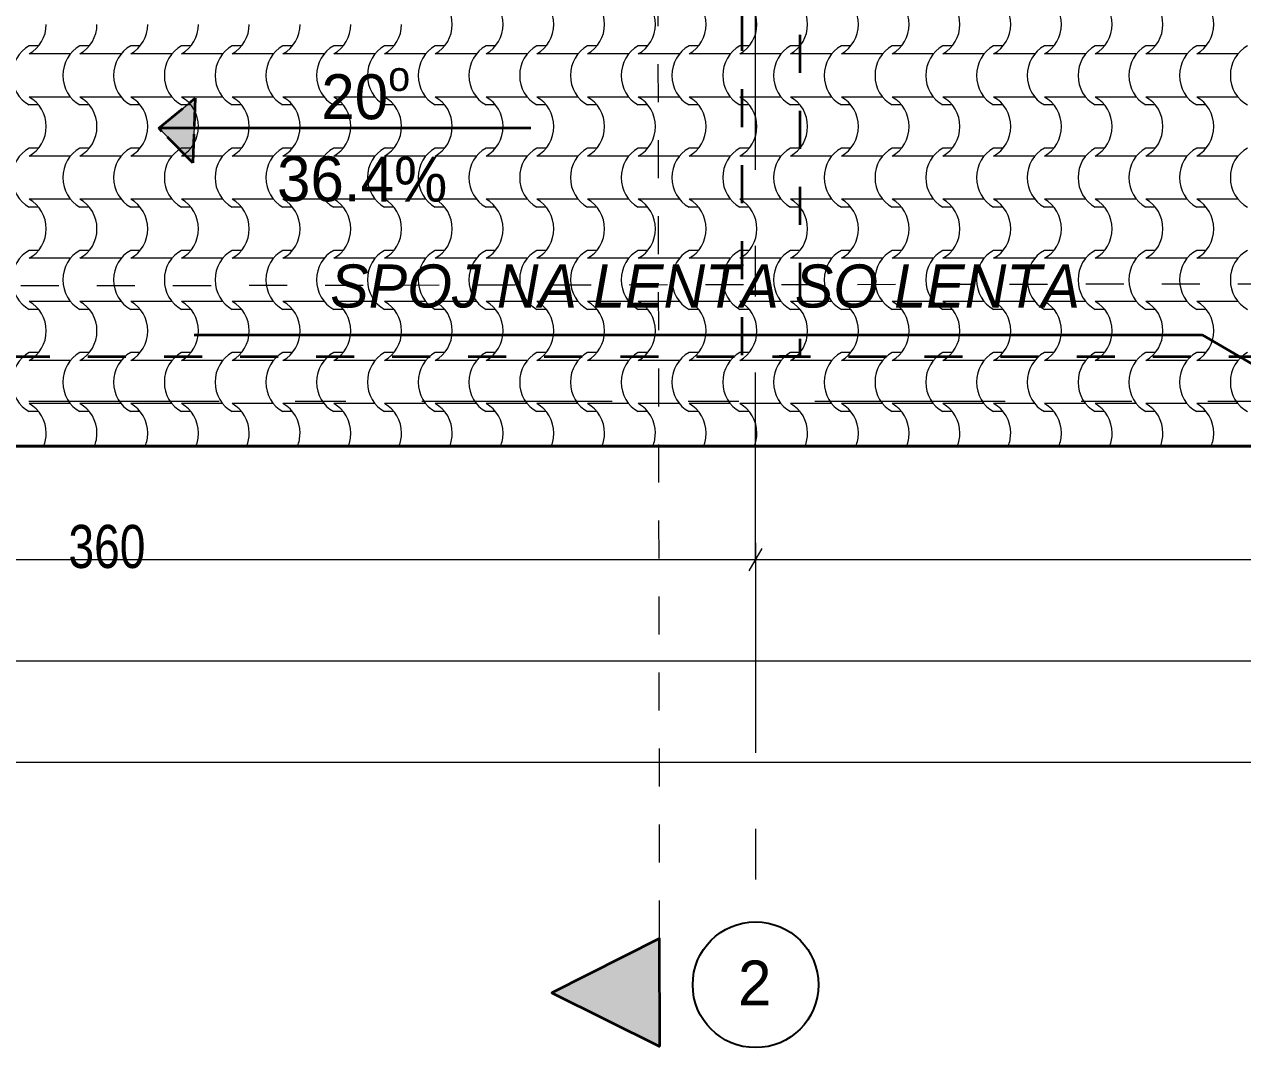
# Model space of a CAD drawing. Header units: millimetres. Extents: x -22688 to 165477, y -34508 to 218425.
# Drawn here: x 56513 to 59903, y 91347 to 94195 of the extents above; entities that cross this region are included whole.
import ezdxf

# ---------------------------------------------------------------- set-up
doc = ezdxf.new("R2010")
doc.units = ezdxf.units.MM
doc.header["$MEASUREMENT"] = 0
doc.set_wipeout_variables(frame=1)
for name, pattern in [('- Двойно прекъснати линии', [1093.611073, 529.166651, -211.666656, 141.111112, -211.666656]), ('- Прекъснати линия', [211.666667, 105.833333, -105.833333]), ('- Скирити линии', [122.5, 100, -22.5]), ('Wipeout_Contour', [1000, 0, -1000])]:
    doc.linetypes.add(name, pattern=pattern)
for name, color, linetype, lineweight in [('1', 8, 'Continuous', 13), ('102', 254, 'Continuous', 15), ('25', 9, 'Continuous', 35), ('41', 7, 'Continuous', 35), ('46', 9, 'Continuous', 35), ('7', 7, 'Continuous', 25), ('85', 252, 'Continuous', 20), ('GROMOBRAN', 5, 'Continuous', 35), ('tekst', 7, 'Continuous', 13)]:
    doc.layers.add(name, color=color, linetype=linetype, lineweight=lineweight)
doc.layers.add('65', color=7, linetype='Continuous', lineweight=20, true_color=0x4e4e4e)
doc.styles.add('GENERATED_STYLE_4', font='arial.ttf')
doc.styles.add('GENERATED_STYLE_6', font='Cambria Math.ttf')

# ---------------------------------------------------------------- blocks, each defined once
blk = doc.blocks.new('*X785')
at = {"layer": '102', "color": 254, "linetype": 'Continuous', "lineweight": 15}
for p, q in [((117.959, 118.779), (117.432, 118.779)), ((120.784, 118.779), (120.257, 118.779)), ((123.609, 118.779), (123.083, 118.779)), ((126.435, 118.779), (125.908, 118.779)), ((129.26, 118.779), (128.733, 118.779)), ((132.086, 118.779), (131.559, 118.779)), ((134.911, 118.779), (134.384, 118.779)), ((137.736, 118.779), (137.21, 118.779)), ((140.562, 118.779), (140.035, 118.779)), ((143.387, 118.779), (142.86, 118.779)), ((146.212, 118.779), (145.686, 118.779)), ((149.038, 118.779), (148.511, 118.779)), ((151.863, 118.779), (151.336, 118.779)), ((154.689, 118.779), (154.162, 118.779)), ((157.514, 118.779), (156.987, 118.779)), ((160.339, 118.779), (159.813, 118.779)), ((163.165, 118.779), (162.638, 118.779)), ((165.99, 118.779), (165.463, 118.779)), ((168.816, 118.779), (168.289, 118.779)), ((171.641, 118.779), (171.114, 118.779)), ((174.466, 118.779), (173.94, 118.779)), ((177.292, 118.779), (176.765, 118.779)), ((180.117, 118.779), (179.59, 118.779)), ((182.943, 118.779), (182.416, 118.779)), ((118.578, 118.339), (117.432, 118.339)), ((119.723, 118.339), (118.578, 118.339)), ((121.403, 118.339), (120.257, 118.339)), ((122.549, 118.339), (121.403, 118.339)), ((124.228, 118.339), (123.083, 118.339)), ((125.374, 118.339), (124.228, 118.339)), ((127.054, 118.339), (125.908, 118.339)), ((128.2, 118.339), (127.054, 118.339)), ((129.879, 118.339), (128.733, 118.339)), ((131.025, 118.339), (129.879, 118.339)), ((132.705, 118.339), (131.559, 118.339)), ((133.85, 118.339), (132.705, 118.339)), ((135.53, 118.339), (134.384, 118.339)), ((136.676, 118.339), (135.53, 118.339)), ((138.355, 118.339), (137.21, 118.339)), ((139.501, 118.339), (138.355, 118.339)), ((141.181, 118.339), (140.035, 118.339)), ((142.327, 118.339), (141.181, 118.339)), ((144.006, 118.339), (142.86, 118.339)), ((145.152, 118.339), (144.006, 118.339)), ((146.832, 118.339), (145.686, 118.339)), ((147.977, 118.339), (146.832, 118.339)), ((149.657, 118.339), (148.511, 118.339)), ((150.803, 118.339), (149.657, 118.339)), ((152.482, 118.339), (151.336, 118.339)), ((153.628, 118.339), (152.482, 118.339)), ((155.308, 118.339), (154.162, 118.339)), ((156.454, 118.339), (155.308, 118.339)), ((158.133, 118.339), (156.987, 118.339)), ((159.279, 118.339), (158.133, 118.339)), ((160.959, 118.339), (159.813, 118.339)), ((162.104, 118.339), (160.959, 118.339)), ((163.784, 118.339), (162.638, 118.339)), ((164.93, 118.339), (163.784, 118.339)), ((166.609, 118.339), (165.463, 118.339)), ((167.755, 118.339), (166.609, 118.339)), ((169.435, 118.339), (168.289, 118.339)), ((170.581, 118.339), (169.435, 118.339)), ((172.26, 118.339), (171.114, 118.339)), ((173.406, 118.339), (172.26, 118.339)), ((175.085, 118.339), (173.94, 118.339)), ((176.231, 118.339), (175.085, 118.339)), ((177.911, 118.339), (176.765, 118.339)), ((179.057, 118.339), (177.911, 118.339)), ((180.736, 118.339), (179.59, 118.339)), ((181.882, 118.339), (180.736, 118.339)), ((183.562, 118.339), (182.416, 118.339)), ((184.708, 118.339), (183.562, 118.339)), ((118.578, 115.934), (117.432, 115.934)), ((117.959, 115.494), (117.432, 115.494)), ((119.723, 115.934), (118.578, 115.934)), ((121.403, 115.934), (120.257, 115.934)), ((120.784, 115.494), (120.257, 115.494)), ((122.549, 115.934), (121.403, 115.934)), ((124.228, 115.934), (123.083, 115.934)), ((123.609, 115.494), (123.083, 115.494)), ((125.374, 115.934), (124.228, 115.934)), ((127.054, 115.934), (125.908, 115.934)), ((126.435, 115.494), (125.908, 115.494)), ((128.2, 115.934), (127.054, 115.934)), ((129.879, 115.934), (128.733, 115.934)), ((129.26, 115.494), (128.733, 115.494)), ((131.025, 115.934), (129.879, 115.934)), ((132.705, 115.934), (131.559, 115.934)), ((132.086, 115.494), (131.559, 115.494)), ((133.85, 115.934), (132.705, 115.934)), ((135.53, 115.934), (134.384, 115.934)), ((134.911, 115.494), (134.384, 115.494)), ((136.676, 115.934), (135.53, 115.934)), ((138.355, 115.934), (137.21, 115.934)), ((137.736, 115.494), (137.21, 115.494)), ((139.501, 115.934), (138.355, 115.934)), ((141.181, 115.934), (140.035, 115.934)), ((140.562, 115.494), (140.035, 115.494)), ((142.327, 115.934), (141.181, 115.934)), ((144.006, 115.934), (142.86, 115.934)), ((143.387, 115.494), (142.86, 115.494)), ((145.152, 115.934), (144.006, 115.934)), ((146.832, 115.934), (145.686, 115.934)), ((146.212, 115.494), (145.686, 115.494)), ((147.977, 115.934), (146.832, 115.934)), ((149.657, 115.934), (148.511, 115.934)), ((149.038, 115.494), (148.511, 115.494)), ((150.803, 115.934), (149.657, 115.934)), ((152.482, 115.934), (151.336, 115.934)), ((151.863, 115.494), (151.336, 115.494)), ((153.628, 115.934), (152.482, 115.934)), ((155.308, 115.934), (154.162, 115.934)), ((154.689, 115.494), (154.162, 115.494)), ((156.454, 115.934), (155.308, 115.934)), ((158.133, 115.934), (156.987, 115.934)), ((157.514, 115.494), (156.987, 115.494)), ((159.279, 115.934), (158.133, 115.934)), ((160.959, 115.934), (159.813, 115.934)), ((160.339, 115.494), (159.813, 115.494)), ((162.104, 115.934), (160.959, 115.934)), ((163.784, 115.934), (162.638, 115.934)), ((163.165, 115.494), (162.638, 115.494)), ((164.93, 115.934), (163.784, 115.934)), ((166.609, 115.934), (165.463, 115.934)), ((165.99, 115.494), (165.463, 115.494)), ((167.755, 115.934), (166.609, 115.934)), ((169.435, 115.934), (168.289, 115.934)), ((168.816, 115.494), (168.289, 115.494)), ((170.581, 115.934), (169.435, 115.934)), ((172.26, 115.934), (171.114, 115.934)), ((171.641, 115.494), (171.114, 115.494)), ((173.406, 115.934), (172.26, 115.934)), ((175.085, 115.934), (173.94, 115.934)), ((174.466, 115.494), (173.94, 115.494)), ((176.231, 115.934), (175.085, 115.934)), ((177.911, 115.934), (176.765, 115.934)), ((177.292, 115.494), (176.765, 115.494)), ((179.057, 115.934), (177.911, 115.934)), ((180.736, 115.934), (179.59, 115.934)), ((180.117, 115.494), (179.59, 115.494)), ((181.882, 115.934), (180.736, 115.934)), ((183.562, 115.934), (182.416, 115.934)), ((182.943, 115.494), (182.416, 115.494)), ((184.708, 115.934), (183.562, 115.934)), ((117.959, 113.089), (117.432, 113.089)), ((118.578, 112.649), (117.432, 112.649)), ((119.723, 112.649), (118.578, 112.649)), ((120.784, 113.089), (120.257, 113.089)), ((121.403, 112.649), (120.257, 112.649)), ((122.549, 112.649), (121.403, 112.649)), ((123.609, 113.089), (123.083, 113.089)), ((124.228, 112.649), (123.083, 112.649)), ((125.374, 112.649), (124.228, 112.649)), ((126.435, 113.089), (125.908, 113.089)), ((127.054, 112.649), (125.908, 112.649)), ((128.2, 112.649), (127.054, 112.649)), ((129.26, 113.089), (128.733, 113.089)), ((129.879, 112.649), (128.733, 112.649)), ((131.025, 112.649), (129.879, 112.649)), ((132.086, 113.089), (131.559, 113.089)), ((132.705, 112.649), (131.559, 112.649)), ((133.85, 112.649), (132.705, 112.649)), ((134.911, 113.089), (134.384, 113.089)), ((135.53, 112.649), (134.384, 112.649)), ((136.676, 112.649), (135.53, 112.649)), ((137.736, 113.089), (137.21, 113.089)), ((138.355, 112.649), (137.21, 112.649)), ((139.501, 112.649), (138.355, 112.649)), ((140.562, 113.089), (140.035, 113.089)), ((141.181, 112.649), (140.035, 112.649)), ((142.327, 112.649), (141.181, 112.649)), ((143.387, 113.089), (142.86, 113.089)), ((144.006, 112.649), (142.86, 112.649)), ((145.152, 112.649), (144.006, 112.649)), ((146.212, 113.089), (145.686, 113.089)), ((146.832, 112.649), (145.686, 112.649)), ((147.977, 112.649), (146.832, 112.649)), ((149.038, 113.089), (148.511, 113.089)), ((149.657, 112.649), (148.511, 112.649)), ((150.803, 112.649), (149.657, 112.649)), ((151.863, 113.089), (151.336, 113.089)), ((152.482, 112.649), (151.336, 112.649)), ((153.628, 112.649), (152.482, 112.649)), ((154.689, 113.089), (154.162, 113.089)), ((155.308, 112.649), (154.162, 112.649)), ((156.454, 112.649), (155.308, 112.649)), ((157.514, 113.089), (156.987, 113.089)), ((158.133, 112.649), (156.987, 112.649)), ((159.279, 112.649), (158.133, 112.649)), ((160.339, 113.089), (159.813, 113.089)), ((160.959, 112.649), (159.813, 112.649)), ((162.104, 112.649), (160.959, 112.649)), ((163.165, 113.089), (162.638, 113.089)), ((163.784, 112.649), (162.638, 112.649)), ((164.93, 112.649), (163.784, 112.649)), ((165.99, 113.089), (165.463, 113.089)), ((166.609, 112.649), (165.463, 112.649)), ((167.755, 112.649), (166.609, 112.649)), ((168.816, 113.089), (168.289, 113.089)), ((169.435, 112.649), (168.289, 112.649)), ((170.581, 112.649), (169.435, 112.649)), ((171.641, 113.089), (171.114, 113.089)), ((172.26, 112.649), (171.114, 112.649)), ((173.406, 112.649), (172.26, 112.649)), ((174.466, 113.089), (173.94, 113.089)), ((175.085, 112.649), (173.94, 112.649)), ((176.231, 112.649), (175.085, 112.649)), ((177.292, 113.089), (176.765, 113.089)), ((177.911, 112.649), (176.765, 112.649)), ((179.057, 112.649), (177.911, 112.649)), ((180.117, 113.089), (179.59, 113.089)), ((180.736, 112.649), (179.59, 112.649)), ((181.882, 112.649), (180.736, 112.649)), ((182.943, 113.089), (182.416, 113.089)), ((183.562, 112.649), (182.416, 112.649)), ((184.708, 112.649), (183.562, 112.649)), ((118.578, 110.244), (117.432, 110.244)), ((119.723, 110.244), (118.578, 110.244)), ((121.403, 110.244), (120.257, 110.244)), ((122.549, 110.244), (121.403, 110.244)), ((124.228, 110.244), (123.083, 110.244)), ((125.374, 110.244), (124.228, 110.244)), ((127.054, 110.244), (125.908, 110.244)), ((128.2, 110.244), (127.054, 110.244)), ((129.879, 110.244), (128.733, 110.244)), ((131.025, 110.244), (129.879, 110.244)), ((132.705, 110.244), (131.559, 110.244)), ((133.85, 110.244), (132.705, 110.244)), ((135.53, 110.244), (134.384, 110.244)), ((136.676, 110.244), (135.53, 110.244)), ((138.355, 110.244), (137.21, 110.244)), ((139.501, 110.244), (138.355, 110.244)), ((141.181, 110.244), (140.035, 110.244)), ((142.327, 110.244), (141.181, 110.244)), ((144.006, 110.244), (142.86, 110.244)), ((145.152, 110.244), (144.006, 110.244)), ((146.832, 110.244), (145.686, 110.244)), ((147.977, 110.244), (146.832, 110.244)), ((149.657, 110.244), (148.511, 110.244)), ((150.803, 110.244), (149.657, 110.244)), ((152.482, 110.244), (151.336, 110.244)), ((153.628, 110.244), (152.482, 110.244)), ((155.308, 110.244), (154.162, 110.244)), ((156.454, 110.244), (155.308, 110.244)), ((158.133, 110.244), (156.987, 110.244)), ((159.279, 110.244), (158.133, 110.244)), ((160.959, 110.244), (159.813, 110.244)), ((162.104, 110.244), (160.959, 110.244)), ((163.784, 110.244), (162.638, 110.244)), ((164.93, 110.244), (163.784, 110.244)), ((166.609, 110.244), (165.463, 110.244)), ((167.755, 110.244), (166.609, 110.244)), ((169.435, 110.244), (168.289, 110.244)), ((170.581, 110.244), (169.435, 110.244)), ((172.26, 110.244), (171.114, 110.244)), ((173.406, 110.244), (172.26, 110.244)), ((175.085, 110.244), (173.94, 110.244)), ((176.231, 110.244), (175.085, 110.244)), ((177.911, 110.244), (176.765, 110.244)), ((179.057, 110.244), (177.911, 110.244)), ((180.736, 110.244), (179.59, 110.244)), ((181.882, 110.244), (180.736, 110.244)), ((183.562, 110.244), (182.416, 110.244)), ((184.708, 110.244), (183.562, 110.244)), ((117.959, 109.804), (117.432, 109.804)), ((120.784, 109.804), (120.257, 109.804)), ((123.609, 109.804), (123.083, 109.804)), ((126.435, 109.804), (125.908, 109.804)), ((129.26, 109.804), (128.733, 109.804)), ((132.086, 109.804), (131.559, 109.804)), ((134.911, 109.804), (134.384, 109.804)), ((137.736, 109.804), (137.21, 109.804)), ((140.562, 109.804), (140.035, 109.804)), ((143.387, 109.804), (142.86, 109.804)), ((146.212, 109.804), (145.686, 109.804)), ((149.038, 109.804), (148.511, 109.804)), ((151.863, 109.804), (151.336, 109.804)), ((154.689, 109.804), (154.162, 109.804)), ((157.514, 109.804), (156.987, 109.804)), ((160.339, 109.804), (159.813, 109.804)), ((163.165, 109.804), (162.638, 109.804)), ((165.99, 109.804), (165.463, 109.804)), ((168.816, 109.804), (168.289, 109.804)), ((171.641, 109.804), (171.114, 109.804)), ((174.466, 109.804), (173.94, 109.804)), ((177.292, 109.804), (176.765, 109.804)), ((180.117, 109.804), (179.59, 109.804)), ((182.943, 109.804), (182.416, 109.804)), ((117.959, 107.399), (117.432, 107.399)), ((120.784, 107.399), (120.257, 107.399)), ((123.609, 107.399), (123.083, 107.399)), ((126.435, 107.399), (125.908, 107.399)), ((129.26, 107.399), (128.733, 107.399)), ((132.086, 107.399), (131.559, 107.399)), ((134.911, 107.399), (134.384, 107.399)), ((137.736, 107.399), (137.21, 107.399)), ((140.562, 107.399), (140.035, 107.399)), ((143.387, 107.399), (142.86, 107.399)), ((146.212, 107.399), (145.686, 107.399)), ((149.038, 107.399), (148.511, 107.399)), ((151.863, 107.399), (151.336, 107.399)), ((154.689, 107.399), (154.162, 107.399)), ((157.514, 107.399), (156.987, 107.399)), ((160.339, 107.399), (159.813, 107.399)), ((163.165, 107.399), (162.638, 107.399)), ((165.99, 107.399), (165.463, 107.399)), ((168.816, 107.399), (168.289, 107.399)), ((171.641, 107.399), (171.114, 107.399)), ((174.466, 107.399), (173.94, 107.399)), ((177.292, 107.399), (176.765, 107.399)), ((180.117, 107.399), (179.59, 107.399)), ((182.943, 107.399), (182.416, 107.399)), ((118.578, 106.959), (117.432, 106.959)), ((119.723, 106.959), (118.578, 106.959)), ((121.403, 106.959), (120.257, 106.959)), ((122.549, 106.959), (121.403, 106.959)), ((124.228, 106.959), (123.083, 106.959)), ((125.374, 106.959), (124.228, 106.959)), ((127.054, 106.959), (125.908, 106.959)), ((128.2, 106.959), (127.054, 106.959)), ((129.879, 106.959), (128.733, 106.959)), ((131.025, 106.959), (129.879, 106.959)), ((132.705, 106.959), (131.559, 106.959)), ((133.85, 106.959), (132.705, 106.959)), ((135.53, 106.959), (134.384, 106.959)), ((136.676, 106.959), (135.53, 106.959)), ((138.355, 106.959), (137.21, 106.959)), ((139.501, 106.959), (138.355, 106.959)), ((141.181, 106.959), (140.035, 106.959)), ((142.327, 106.959), (141.181, 106.959)), ((144.006, 106.959), (142.86, 106.959)), ((145.152, 106.959), (144.006, 106.959)), ((146.832, 106.959), (145.686, 106.959)), ((147.977, 106.959), (146.832, 106.959)), ((149.657, 106.959), (148.511, 106.959)), ((150.803, 106.959), (149.657, 106.959)), ((152.482, 106.959), (151.336, 106.959)), ((153.628, 106.959), (152.482, 106.959)), ((155.308, 106.959), (154.162, 106.959)), ((156.454, 106.959), (155.308, 106.959)), ((158.133, 106.959), (156.987, 106.959)), ((159.279, 106.959), (158.133, 106.959)), ((160.959, 106.959), (159.813, 106.959)), ((162.104, 106.959), (160.959, 106.959)), ((163.784, 106.959), (162.638, 106.959)), ((164.93, 106.959), (163.784, 106.959)), ((166.609, 106.959), (165.463, 106.959)), ((167.755, 106.959), (166.609, 106.959)), ((169.435, 106.959), (168.289, 106.959)), ((170.581, 106.959), (169.435, 106.959)), ((172.26, 106.959), (171.114, 106.959)), ((173.406, 106.959), (172.26, 106.959)), ((175.085, 106.959), (173.94, 106.959)), ((176.231, 106.959), (175.085, 106.959)), ((177.911, 106.959), (176.765, 106.959)), ((179.057, 106.959), (177.911, 106.959)), ((180.736, 106.959), (179.59, 106.959)), ((181.882, 106.959), (180.736, 106.959)), ((183.562, 106.959), (182.416, 106.959)), ((184.708, 106.959), (183.562, 106.959)), ((118.578, 104.555), (117.432, 104.555)), ((119.723, 104.555), (118.578, 104.555)), ((121.403, 104.555), (120.257, 104.555)), ((122.549, 104.555), (121.403, 104.555)), ((124.228, 104.555), (123.083, 104.555)), ((125.374, 104.555), (124.228, 104.555)), ((127.054, 104.555), (125.908, 104.555)), ((128.2, 104.555), (127.054, 104.555)), ((129.879, 104.555), (128.733, 104.555)), ((131.025, 104.555), (129.879, 104.555)), ((132.705, 104.555), (131.559, 104.555)), ((133.85, 104.555), (132.705, 104.555)), ((135.53, 104.555), (134.384, 104.555)), ((136.676, 104.555), (135.53, 104.555)), ((138.355, 104.555), (137.21, 104.555)), ((139.501, 104.555), (138.355, 104.555)), ((141.181, 104.555), (140.035, 104.555)), ((142.327, 104.555), (141.181, 104.555)), ((144.006, 104.555), (142.86, 104.555)), ((145.152, 104.555), (144.006, 104.555)), ((146.832, 104.555), (145.686, 104.555)), ((147.977, 104.555), (146.832, 104.555)), ((149.657, 104.555), (148.511, 104.555)), ((150.803, 104.555), (149.657, 104.555)), ((152.482, 104.555), (151.336, 104.555)), ((153.628, 104.555), (152.482, 104.555)), ((155.308, 104.555), (154.162, 104.555)), ((156.454, 104.555), (155.308, 104.555)), ((158.133, 104.555), (156.987, 104.555)), ((159.279, 104.555), (158.133, 104.555)), ((160.959, 104.555), (159.813, 104.555)), ((162.104, 104.555), (160.959, 104.555)), ((163.784, 104.555), (162.638, 104.555)), ((164.93, 104.555), (163.784, 104.555)), ((166.609, 104.555), (165.463, 104.555)), ((167.755, 104.555), (166.609, 104.555)), ((169.435, 104.555), (168.289, 104.555)), ((170.581, 104.555), (169.435, 104.555)), ((172.26, 104.555), (171.114, 104.555)), ((173.406, 104.555), (172.26, 104.555)), ((175.085, 104.555), (173.94, 104.555)), ((176.231, 104.555), (175.085, 104.555)), ((177.911, 104.555), (176.765, 104.555)), ((179.057, 104.555), (177.911, 104.555)), ((180.736, 104.555), (179.59, 104.555)), ((181.882, 104.555), (180.736, 104.555)), ((183.562, 104.555), (182.416, 104.555)), ((184.708, 104.555), (183.562, 104.555)), ((117.959, 104.115), (117.432, 104.115)), ((120.784, 104.115), (120.257, 104.115)), ((123.609, 104.115), (123.083, 104.115)), ((126.435, 104.115), (125.908, 104.115)), ((129.26, 104.115), (128.733, 104.115)), ((132.086, 104.115), (131.559, 104.115)), ((134.911, 104.115), (134.384, 104.115)), ((137.736, 104.115), (137.21, 104.115)), ((140.562, 104.115), (140.035, 104.115)), ((143.387, 104.115), (142.86, 104.115)), ((146.212, 104.115), (145.686, 104.115)), ((149.038, 104.115), (148.511, 104.115)), ((151.863, 104.115), (151.336, 104.115)), ((154.689, 104.115), (154.162, 104.115)), ((157.514, 104.115), (156.987, 104.115)), ((160.339, 104.115), (159.813, 104.115)), ((163.165, 104.115), (162.638, 104.115)), ((165.99, 104.115), (165.463, 104.115)), ((168.816, 104.115), (168.289, 104.115)), ((171.641, 104.115), (171.114, 104.115)), ((174.466, 104.115), (173.94, 104.115)), ((177.292, 104.115), (176.765, 104.115)), ((180.117, 104.115), (179.59, 104.115)), ((182.943, 104.115), (182.416, 104.115)), ((117.959, 101.71), (117.432, 101.71)), ((118.578, 101.27), (117.432, 101.27)), ((119.723, 101.27), (118.578, 101.27)), ((120.784, 101.71), (120.257, 101.71)), ((121.403, 101.27), (120.257, 101.27)), ((122.549, 101.27), (121.403, 101.27)), ((123.609, 101.71), (123.083, 101.71)), ((124.228, 101.27), (123.083, 101.27)), ((125.374, 101.27), (124.228, 101.27)), ((126.435, 101.71), (125.908, 101.71)), ((127.054, 101.27), (125.908, 101.27)), ((128.2, 101.27), (127.054, 101.27)), ((129.26, 101.71), (128.733, 101.71)), ((129.879, 101.27), (128.733, 101.27)), ((131.025, 101.27), (129.879, 101.27)), ((132.086, 101.71), (131.559, 101.71)), ((132.705, 101.27), (131.559, 101.27)), ((133.85, 101.27), (132.705, 101.27)), ((134.911, 101.71), (134.384, 101.71)), ((135.53, 101.27), (134.384, 101.27)), ((136.676, 101.27), (135.53, 101.27)), ((137.736, 101.71), (137.21, 101.71)), ((138.355, 101.27), (137.21, 101.27)), ((139.501, 101.27), (138.355, 101.27)), ((140.562, 101.71), (140.035, 101.71)), ((141.181, 101.27), (140.035, 101.27)), ((142.327, 101.27), (141.181, 101.27)), ((143.387, 101.71), (142.86, 101.71)), ((144.006, 101.27), (142.86, 101.27)), ((145.152, 101.27), (144.006, 101.27)), ((146.212, 101.71), (145.686, 101.71)), ((146.832, 101.27), (145.686, 101.27)), ((147.977, 101.27), (146.832, 101.27)), ((149.038, 101.71), (148.511, 101.71)), ((149.657, 101.27), (148.511, 101.27)), ((150.803, 101.27), (149.657, 101.27)), ((151.863, 101.71), (151.336, 101.71)), ((152.482, 101.27), (151.336, 101.27)), ((153.628, 101.27), (152.482, 101.27)), ((154.689, 101.71), (154.162, 101.71)), ((155.308, 101.27), (154.162, 101.27)), ((156.454, 101.27), (155.308, 101.27)), ((157.514, 101.71), (156.987, 101.71)), ((158.133, 101.27), (156.987, 101.27)), ((159.279, 101.27), (158.133, 101.27)), ((160.339, 101.71), (159.813, 101.71)), ((160.959, 101.27), (159.813, 101.27)), ((162.104, 101.27), (160.959, 101.27)), ((163.165, 101.71), (162.638, 101.71)), ((163.784, 101.27), (162.638, 101.27)), ((164.93, 101.27), (163.784, 101.27)), ((165.99, 101.71), (165.463, 101.71)), ((166.609, 101.27), (165.463, 101.27)), ((167.755, 101.27), (166.609, 101.27)), ((168.816, 101.71), (168.289, 101.71)), ((169.435, 101.27), (168.289, 101.27)), ((170.581, 101.27), (169.435, 101.27)), ((171.641, 101.71), (171.114, 101.71)), ((172.26, 101.27), (171.114, 101.27)), ((173.406, 101.27), (172.26, 101.27)), ((174.466, 101.71), (173.94, 101.71)), ((175.085, 101.27), (173.94, 101.27)), ((176.231, 101.27), (175.085, 101.27)), ((177.292, 101.71), (176.765, 101.71)), ((177.911, 101.27), (176.765, 101.27)), ((179.057, 101.27), (177.911, 101.27)), ((180.117, 101.71), (179.59, 101.71)), ((180.736, 101.27), (179.59, 101.27)), ((181.882, 101.27), (180.736, 101.27)), ((182.943, 101.71), (182.416, 101.71)), ((183.562, 101.27), (182.416, 101.27)), ((184.708, 101.27), (183.562, 101.27)), ((118.578, 98.865), (117.432, 98.865)), ((117.959, 98.425), (117.432, 98.425)), ((119.723, 98.865), (118.578, 98.865)), ((121.403, 98.865), (120.257, 98.865)), ((120.784, 98.425), (120.257, 98.425)), ((122.549, 98.865), (121.403, 98.865)), ((124.228, 98.865), (123.083, 98.865)), ((123.609, 98.425), (123.083, 98.425)), ((125.374, 98.865), (124.228, 98.865)), ((127.054, 98.865), (125.908, 98.865)), ((126.435, 98.425), (125.908, 98.425)), ((128.2, 98.865), (127.054, 98.865)), ((129.879, 98.865), (128.733, 98.865)), ((129.26, 98.425), (128.733, 98.425)), ((131.025, 98.865), (129.879, 98.865)), ((132.705, 98.865), (131.559, 98.865)), ((132.086, 98.425), (131.559, 98.425)), ((133.85, 98.865), (132.705, 98.865)), ((135.53, 98.865), (134.384, 98.865)), ((134.911, 98.425), (134.384, 98.425)), ((136.676, 98.865), (135.53, 98.865)), ((138.355, 98.865), (137.21, 98.865)), ((137.736, 98.425), (137.21, 98.425)), ((139.501, 98.865), (138.355, 98.865)), ((141.181, 98.865), (140.035, 98.865)), ((140.562, 98.425), (140.035, 98.425)), ((142.327, 98.865), (141.181, 98.865)), ((144.006, 98.865), (142.86, 98.865)), ((143.387, 98.425), (142.86, 98.425)), ((145.152, 98.865), (144.006, 98.865)), ((146.832, 98.865), (145.686, 98.865)), ((146.212, 98.425), (145.686, 98.425)), ((147.977, 98.865), (146.832, 98.865)), ((149.657, 98.865), (148.511, 98.865)), ((149.038, 98.425), (148.511, 98.425)), ((150.803, 98.865), (149.657, 98.865)), ((152.482, 98.865), (151.336, 98.865)), ((151.863, 98.425), (151.336, 98.425)), ((153.628, 98.865), (152.482, 98.865)), ((155.308, 98.865), (154.162, 98.865)), ((154.689, 98.425), (154.162, 98.425)), ((156.454, 98.865), (155.308, 98.865)), ((158.133, 98.865), (156.987, 98.865)), ((157.514, 98.425), (156.987, 98.425)), ((159.279, 98.865), (158.133, 98.865)), ((160.959, 98.865), (159.813, 98.865)), ((160.339, 98.425), (159.813, 98.425)), ((162.104, 98.865), (160.959, 98.865)), ((163.784, 98.865), (162.638, 98.865)), ((163.165, 98.425), (162.638, 98.425)), ((164.93, 98.865), (163.784, 98.865)), ((166.609, 98.865), (165.463, 98.865)), ((165.99, 98.425), (165.463, 98.425)), ((167.755, 98.865), (166.609, 98.865)), ((169.435, 98.865), (168.289, 98.865)), ((168.816, 98.425), (168.289, 98.425)), ((170.581, 98.865), (169.435, 98.865)), ((172.26, 98.865), (171.114, 98.865)), ((171.641, 98.425), (171.114, 98.425)), ((173.406, 98.865), (172.26, 98.865)), ((175.085, 98.865), (173.94, 98.865)), ((174.466, 98.425), (173.94, 98.425)), ((176.231, 98.865), (175.085, 98.865)), ((177.911, 98.865), (176.765, 98.865)), ((177.292, 98.425), (176.765, 98.425)), ((179.057, 98.865), (177.911, 98.865)), ((180.736, 98.865), (179.59, 98.865)), ((180.117, 98.425), (179.59, 98.425)), ((181.882, 98.865), (180.736, 98.865)), ((183.562, 98.865), (182.416, 98.865)), ((182.943, 98.425), (182.416, 98.425)), ((184.708, 98.865), (183.562, 98.865))]:
    blk.add_line(p, q, dxfattribs=at)
for centre, major_axis, start_param, end_param in [((139.246, 119.976), (0, 1.849), 4.715365, 5.812147), ((142.072, 119.976), (0, 1.849), 4.715365, 5.812147), ((144.897, 119.976), (0, 1.849), 4.715365, 5.812147), ((147.722, 119.976), (0, 1.849), 4.715365, 5.812147), ((150.548, 119.976), (0, 1.849), 4.715365, 5.812147), ((153.373, 119.976), (0, 1.849), 4.715365, 5.812147), ((156.199, 119.976), (0, 1.849), 4.715365, 5.812147), ((159.024, 119.976), (0, 1.849), 4.715365, 5.812147), ((161.849, 119.976), (0, 1.849), 4.715365, 5.812147), ((164.675, 119.976), (0, 1.849), 4.715365, 5.812147), ((167.5, 119.976), (0, 1.849), 4.715365, 5.812147), ((170.326, 119.976), (0, 1.849), 4.715365, 5.812147), ((173.151, 119.976), (0, 1.849), 4.715365, 5.812147), ((175.976, 119.976), (0, 1.849), 4.715365, 5.812147), ((178.802, 119.976), (0, 1.849), 4.715365, 5.812147), ((181.627, 119.976), (0, 1.849), 4.715365, 5.812147), ((116.643, 119.987), (0, 1.849), 3.612631, 4.709413), ((119.469, 119.987), (0, 1.849), 3.612631, 4.709413), ((122.294, 119.987), (0, 1.849), 3.612631, 4.709413), ((125.119, 119.987), (0, 1.849), 3.612631, 4.709413), ((127.945, 119.987), (0, 1.849), 3.612631, 4.709413), ((130.77, 119.987), (0, 1.849), 3.612631, 4.709413), ((133.595, 119.987), (0, 1.849), 3.612631, 4.709413), ((136.421, 119.987), (0, 1.849), 3.612631, 4.709413), ((139.246, 119.987), (0, 1.849), 3.612631, 4.709413), ((142.072, 119.987), (0, 1.849), 3.612631, 4.709413), ((144.897, 119.987), (0, 1.849), 3.612631, 4.709413), ((147.722, 119.987), (0, 1.849), 3.612631, 4.709413), ((150.548, 119.987), (0, 1.849), 3.612631, 4.709413), ((153.373, 119.987), (0, 1.849), 3.612631, 4.709413), ((156.199, 119.987), (0, 1.849), 3.612631, 4.709413), ((159.024, 119.987), (0, 1.849), 3.612631, 4.709413), ((161.849, 119.987), (0, 1.849), 3.612631, 4.709413), ((164.675, 119.987), (0, 1.849), 3.612631, 4.709413), ((167.5, 119.987), (0, 1.849), 3.612631, 4.709413), ((170.326, 119.987), (0, 1.849), 3.612631, 4.709413), ((173.151, 119.987), (0, 1.849), 3.612631, 4.709413), ((175.976, 119.987), (0, 1.849), 3.612631, 4.709413), ((178.802, 119.987), (0, 1.849), 3.612631, 4.709413), ((181.627, 119.987), (0, 1.849), 3.612631, 4.709413), ((118.208, 117.136), (0, 1.839), 0.466079, 2.675513), ((121.034, 117.136), (0, 1.839), 0.466079, 2.675513), ((123.859, 117.136), (0, 1.839), 0.466079, 2.675513), ((126.684, 117.136), (0, 1.839), 0.466079, 2.675513), ((129.51, 117.136), (0, 1.839), 0.466079, 2.675513), ((132.335, 117.136), (0, 1.839), 0.466079, 2.675513), ((135.161, 117.136), (0, 1.839), 0.466079, 2.675513), ((137.986, 117.136), (0, 1.839), 0.466079, 2.675513), ((140.811, 117.136), (0, 1.839), 0.466079, 2.675513), ((143.637, 117.136), (0, 1.839), 0.466079, 2.675513), ((146.462, 117.136), (0, 1.839), 0.466079, 2.675513), ((149.287, 117.136), (0, 1.839), 0.466079, 2.675513), ((152.113, 117.136), (0, 1.839), 0.466079, 2.675513), ((154.938, 117.136), (0, 1.839), 0.466079, 2.675513), ((157.764, 117.136), (0, 1.839), 0.466079, 2.675513), ((160.589, 117.136), (0, 1.839), 0.466079, 2.675513), ((163.414, 117.136), (0, 1.839), 0.466079, 2.675513), ((166.24, 117.136), (0, 1.839), 0.466079, 2.675513), ((169.065, 117.136), (0, 1.839), 0.466079, 2.675513), ((171.891, 117.136), (0, 1.839), 0.466079, 2.675513), ((174.716, 117.136), (0, 1.839), 0.466079, 2.675513), ((177.541, 117.136), (0, 1.839), 0.466079, 2.675513), ((180.367, 117.136), (0, 1.839), 0.466079, 2.675513), ((183.192, 117.136), (0, 1.839), 0.466079, 2.675513), ((186.018, 117.136), (0, 1.839), 0.466079, 2.675513), ((116.643, 114.286), (0, 1.849), 4.715365, 5.812147), ((119.469, 114.286), (0, 1.849), 4.715365, 5.812147), ((122.294, 114.286), (0, 1.849), 4.715365, 5.812147), ((125.119, 114.286), (0, 1.849), 4.715365, 5.812147), ((127.945, 114.286), (0, 1.849), 4.715365, 5.812147), ((130.77, 114.286), (0, 1.849), 4.715365, 5.812147), ((133.595, 114.286), (0, 1.849), 4.715365, 5.812147), ((136.421, 114.286), (0, 1.849), 4.715365, 5.812147), ((139.246, 114.286), (0, 1.849), 4.715365, 5.812147), ((142.072, 114.286), (0, 1.849), 4.715365, 5.812147), ((144.897, 114.286), (0, 1.849), 4.715365, 5.812147), ((147.722, 114.286), (0, 1.849), 4.715365, 5.812147), ((150.548, 114.286), (0, 1.849), 4.715365, 5.812147), ((153.373, 114.286), (0, 1.849), 4.715365, 5.812147), ((156.199, 114.286), (0, 1.849), 4.715365, 5.812147), ((159.024, 114.286), (0, 1.849), 4.715365, 5.812147), ((161.849, 114.286), (0, 1.849), 4.715365, 5.812147), ((164.675, 114.286), (0, 1.849), 4.715365, 5.812147), ((167.5, 114.286), (0, 1.849), 4.715365, 5.812147), ((170.326, 114.286), (0, 1.849), 4.715365, 5.812147), ((173.151, 114.286), (0, 1.849), 4.715365, 5.812147), ((175.976, 114.286), (0, 1.849), 4.715365, 5.812147), ((178.802, 114.286), (0, 1.849), 4.715365, 5.812147), ((181.627, 114.286), (0, 1.849), 4.715365, 5.812147), ((116.643, 114.297), (0, 1.849), 3.612631, 4.709413), ((119.469, 114.297), (0, 1.849), 3.612631, 4.709413), ((122.294, 114.297), (0, 1.849), 3.612631, 4.709413), ((125.119, 114.297), (0, 1.849), 3.612631, 4.709413), ((127.945, 114.297), (0, 1.849), 3.612631, 4.709413), ((130.77, 114.297), (0, 1.849), 3.612631, 4.709413), ((133.595, 114.297), (0, 1.849), 3.612631, 4.709413), ((136.421, 114.297), (0, 1.849), 3.612631, 4.709413), ((139.246, 114.297), (0, 1.849), 3.612631, 4.709413), ((142.072, 114.297), (0, 1.849), 3.612631, 4.709413), ((144.897, 114.297), (0, 1.849), 3.612631, 4.709413), ((147.722, 114.297), (0, 1.849), 3.612631, 4.709413), ((150.548, 114.297), (0, 1.849), 3.612631, 4.709413), ((153.373, 114.297), (0, 1.849), 3.612631, 4.709413), ((156.199, 114.297), (0, 1.849), 3.612631, 4.709413), ((159.024, 114.297), (0, 1.849), 3.612631, 4.709413), ((161.849, 114.297), (0, 1.849), 3.612631, 4.709413), ((164.675, 114.297), (0, 1.849), 3.612631, 4.709413), ((167.5, 114.297), (0, 1.849), 3.612631, 4.709413), ((170.326, 114.297), (0, 1.849), 3.612631, 4.709413), ((173.151, 114.297), (0, 1.849), 3.612631, 4.709413), ((175.976, 114.297), (0, 1.849), 3.612631, 4.709413), ((178.802, 114.297), (0, 1.849), 3.612631, 4.709413), ((181.627, 114.297), (0, 1.849), 3.612631, 4.709413), ((118.208, 111.447), (0, 1.839), 0.466079, 2.675513), ((121.034, 111.447), (0, 1.839), 0.466079, 2.675513), ((123.859, 111.447), (0, 1.839), 0.466079, 2.675513), ((126.684, 111.447), (0, 1.839), 0.466079, 2.675513), ((129.51, 111.447), (0, 1.839), 0.466079, 2.675513), ((132.335, 111.447), (0, 1.839), 0.466079, 2.675513), ((135.161, 111.447), (0, 1.839), 0.466079, 2.675513), ((137.986, 111.447), (0, 1.839), 0.466079, 2.675513), ((140.811, 111.447), (0, 1.839), 0.466079, 2.675513), ((143.637, 111.447), (0, 1.839), 0.466079, 2.675513), ((146.462, 111.447), (0, 1.839), 0.466079, 2.675513), ((149.287, 111.447), (0, 1.839), 0.466079, 2.675513), ((152.113, 111.447), (0, 1.839), 0.466079, 2.675513), ((154.938, 111.447), (0, 1.839), 0.466079, 2.675513), ((157.764, 111.447), (0, 1.839), 0.466079, 2.675513), ((160.589, 111.447), (0, 1.839), 0.466079, 2.675513), ((163.414, 111.447), (0, 1.839), 0.466079, 2.675513), ((166.24, 111.447), (0, 1.839), 0.466079, 2.675513), ((169.065, 111.447), (0, 1.839), 0.466079, 2.675513), ((171.891, 111.447), (0, 1.839), 0.466079, 2.675513), ((174.716, 111.447), (0, 1.839), 0.466079, 2.675513), ((177.541, 111.447), (0, 1.839), 0.466079, 2.675513), ((180.367, 111.447), (0, 1.839), 0.466079, 2.675513), ((183.192, 111.447), (0, 1.839), 0.466079, 2.675513), ((186.018, 111.447), (0, 1.839), 0.466079, 2.675513), ((116.643, 108.596), (0, 1.849), 4.715365, 5.812147), ((119.469, 108.596), (0, 1.849), 4.715365, 5.812147), ((122.294, 108.596), (0, 1.849), 4.715365, 5.812147), ((125.119, 108.596), (0, 1.849), 4.715365, 5.812147), ((127.945, 108.596), (0, 1.849), 4.715365, 5.812147), ((130.77, 108.596), (0, 1.849), 4.715365, 5.812147), ((133.595, 108.596), (0, 1.849), 4.715365, 5.812147), ((136.421, 108.596), (0, 1.849), 4.715365, 5.812147), ((139.246, 108.596), (0, 1.849), 4.715365, 5.812147), ((142.072, 108.596), (0, 1.849), 4.715365, 5.812147), ((144.897, 108.596), (0, 1.849), 4.715365, 5.812147), ((147.722, 108.596), (0, 1.849), 4.715365, 5.812147), ((150.548, 108.596), (0, 1.849), 4.715365, 5.812147), ((153.373, 108.596), (0, 1.849), 4.715365, 5.812147), ((156.199, 108.596), (0, 1.849), 4.715365, 5.812147), ((159.024, 108.596), (0, 1.849), 4.715365, 5.812147), ((161.849, 108.596), (0, 1.849), 4.715365, 5.812147), ((164.675, 108.596), (0, 1.849), 4.715365, 5.812147), ((167.5, 108.596), (0, 1.849), 4.715365, 5.812147), ((170.326, 108.596), (0, 1.849), 4.715365, 5.812147), ((173.151, 108.596), (0, 1.849), 4.715365, 5.812147), ((175.976, 108.596), (0, 1.849), 4.715365, 5.812147), ((178.802, 108.596), (0, 1.849), 4.715365, 5.812147), ((181.627, 108.596), (0, 1.849), 4.715365, 5.812147), ((116.643, 108.607), (0, 1.849), 3.612631, 4.709413), ((119.469, 108.607), (0, 1.849), 3.612631, 4.709413), ((122.294, 108.607), (0, 1.849), 3.612631, 4.709413), ((125.119, 108.607), (0, 1.849), 3.612631, 4.709413), ((127.945, 108.607), (0, 1.849), 3.612631, 4.709413), ((130.77, 108.607), (0, 1.849), 3.612631, 4.709413), ((133.595, 108.607), (0, 1.849), 3.612631, 4.709413), ((136.421, 108.607), (0, 1.849), 3.612631, 4.709413), ((139.246, 108.607), (0, 1.849), 3.612631, 4.709413), ((142.072, 108.607), (0, 1.849), 3.612631, 4.709413), ((144.897, 108.607), (0, 1.849), 3.612631, 4.709413), ((147.722, 108.607), (0, 1.849), 3.612631, 4.709413), ((150.548, 108.607), (0, 1.849), 3.612631, 4.709413), ((153.373, 108.607), (0, 1.849), 3.612631, 4.709413), ((156.199, 108.607), (0, 1.849), 3.612631, 4.709413), ((159.024, 108.607), (0, 1.849), 3.612631, 4.709413), ((161.849, 108.607), (0, 1.849), 3.612631, 4.709413), ((164.675, 108.607), (0, 1.849), 3.612631, 4.709413), ((167.5, 108.607), (0, 1.849), 3.612631, 4.709413), ((170.326, 108.607), (0, 1.849), 3.612631, 4.709413), ((173.151, 108.607), (0, 1.849), 3.612631, 4.709413), ((175.976, 108.607), (0, 1.849), 3.612631, 4.709413), ((178.802, 108.607), (0, 1.849), 3.612631, 4.709413), ((181.627, 108.607), (0, 1.849), 3.612631, 4.709413), ((118.208, 105.757), (0, 1.839), 0.466079, 2.675513), ((121.034, 105.757), (0, 1.839), 0.466079, 2.675513), ((123.859, 105.757), (0, 1.839), 0.466079, 2.675513), ((126.684, 105.757), (0, 1.839), 0.466079, 2.675513), ((129.51, 105.757), (0, 1.839), 0.466079, 2.675513), ((132.335, 105.757), (0, 1.839), 0.466079, 2.675513), ((135.161, 105.757), (0, 1.839), 0.466079, 2.675513), ((137.986, 105.757), (0, 1.839), 0.466079, 2.675513), ((140.811, 105.757), (0, 1.839), 0.466079, 2.675513), ((143.637, 105.757), (0, 1.839), 0.466079, 2.675513), ((146.462, 105.757), (0, 1.839), 0.466079, 2.675513), ((149.287, 105.757), (0, 1.839), 0.466079, 2.675513), ((152.113, 105.757), (0, 1.839), 0.466079, 2.675513), ((154.938, 105.757), (0, 1.839), 0.466079, 2.675513), ((157.764, 105.757), (0, 1.839), 0.466079, 2.675513), ((160.589, 105.757), (0, 1.839), 0.466079, 2.675513), ((163.414, 105.757), (0, 1.839), 0.466079, 2.675513), ((166.24, 105.757), (0, 1.839), 0.466079, 2.675513), ((169.065, 105.757), (0, 1.839), 0.466079, 2.675513), ((171.891, 105.757), (0, 1.839), 0.466079, 2.675513), ((174.716, 105.757), (0, 1.839), 0.466079, 2.675513), ((177.541, 105.757), (0, 1.839), 0.466079, 2.675513), ((180.367, 105.757), (0, 1.839), 0.466079, 2.675513), ((183.192, 105.757), (0, 1.839), 0.466079, 2.675513), ((186.018, 105.757), (0, 1.839), 0.466079, 2.675513), ((116.643, 102.907), (0, 1.849), 4.715365, 5.812147), ((119.469, 102.907), (0, 1.849), 4.715365, 5.812147), ((122.294, 102.907), (0, 1.849), 4.715365, 5.812147), ((125.119, 102.907), (0, 1.849), 4.715365, 5.812147), ((127.945, 102.907), (0, 1.849), 4.715365, 5.812147), ((130.77, 102.907), (0, 1.849), 4.715365, 5.812147), ((133.595, 102.907), (0, 1.849), 4.715365, 5.812147), ((136.421, 102.907), (0, 1.849), 4.715365, 5.812147), ((139.246, 102.907), (0, 1.849), 4.715365, 5.812147), ((142.072, 102.907), (0, 1.849), 4.715365, 5.812147), ((144.897, 102.907), (0, 1.849), 4.715365, 5.812147), ((147.722, 102.907), (0, 1.849), 4.715365, 5.812147), ((150.548, 102.907), (0, 1.849), 4.715365, 5.812147), ((153.373, 102.907), (0, 1.849), 4.715365, 5.812147), ((156.199, 102.907), (0, 1.849), 4.715365, 5.812147), ((159.024, 102.907), (0, 1.849), 4.715365, 5.812147), ((161.849, 102.907), (0, 1.849), 4.715365, 5.812147), ((164.675, 102.907), (0, 1.849), 4.715365, 5.812147), ((167.5, 102.907), (0, 1.849), 4.715365, 5.812147), ((170.326, 102.907), (0, 1.849), 4.715365, 5.812147), ((173.151, 102.907), (0, 1.849), 4.715365, 5.812147), ((175.976, 102.907), (0, 1.849), 4.715365, 5.812147), ((178.802, 102.907), (0, 1.849), 4.715365, 5.812147), ((181.627, 102.907), (0, 1.849), 4.715365, 5.812147), ((116.643, 102.918), (0, 1.849), 3.612631, 4.709413), ((119.469, 102.918), (0, 1.849), 3.612631, 4.709413), ((122.294, 102.918), (0, 1.849), 3.612631, 4.709413), ((125.119, 102.918), (0, 1.849), 3.612631, 4.709413), ((127.945, 102.918), (0, 1.849), 3.612631, 4.709413), ((130.77, 102.918), (0, 1.849), 3.612631, 4.709413), ((133.595, 102.918), (0, 1.849), 3.612631, 4.709413), ((136.421, 102.918), (0, 1.849), 3.612631, 4.709413), ((139.246, 102.918), (0, 1.849), 3.612631, 4.709413), ((142.072, 102.918), (0, 1.849), 3.612631, 4.709413), ((144.897, 102.918), (0, 1.849), 3.612631, 4.709413), ((147.722, 102.918), (0, 1.849), 3.612631, 4.709413), ((150.548, 102.918), (0, 1.849), 3.612631, 4.709413), ((153.373, 102.918), (0, 1.849), 3.612631, 4.709413), ((156.199, 102.918), (0, 1.849), 3.612631, 4.709413), ((159.024, 102.918), (0, 1.849), 3.612631, 4.709413), ((161.849, 102.918), (0, 1.849), 3.612631, 4.709413), ((164.675, 102.918), (0, 1.849), 3.612631, 4.709413), ((167.5, 102.918), (0, 1.849), 3.612631, 4.709413), ((170.326, 102.918), (0, 1.849), 3.612631, 4.709413), ((173.151, 102.918), (0, 1.849), 3.612631, 4.709413), ((175.976, 102.918), (0, 1.849), 3.612631, 4.709413), ((178.802, 102.918), (0, 1.849), 3.612631, 4.709413), ((181.627, 102.918), (0, 1.849), 3.612631, 4.709413), ((118.208, 100.067), (0, 1.839), 0.466079, 2.675513), ((121.034, 100.067), (0, 1.839), 0.466079, 2.675513), ((123.859, 100.067), (0, 1.839), 0.466079, 2.675513), ((126.684, 100.067), (0, 1.839), 0.466079, 2.675513), ((129.51, 100.067), (0, 1.839), 0.466079, 2.675513), ((132.335, 100.067), (0, 1.839), 0.466079, 2.675513), ((135.161, 100.067), (0, 1.839), 0.466079, 2.675513), ((137.986, 100.067), (0, 1.839), 0.466079, 2.675513), ((140.811, 100.067), (0, 1.839), 0.466079, 2.675513), ((143.637, 100.067), (0, 1.839), 0.466079, 2.675513), ((146.462, 100.067), (0, 1.839), 0.466079, 2.675513), ((149.287, 100.067), (0, 1.839), 0.466079, 2.675513), ((152.113, 100.067), (0, 1.839), 0.466079, 2.675513), ((154.938, 100.067), (0, 1.839), 0.466079, 2.675513), ((157.764, 100.067), (0, 1.839), 0.466079, 2.675513), ((160.589, 100.067), (0, 1.839), 0.466079, 2.675513), ((163.414, 100.067), (0, 1.839), 0.466079, 2.675513), ((166.24, 100.067), (0, 1.839), 0.466079, 2.675513), ((169.065, 100.067), (0, 1.839), 0.466079, 2.675513), ((171.891, 100.067), (0, 1.839), 0.466079, 2.675513), ((174.716, 100.067), (0, 1.839), 0.466079, 2.675513), ((177.541, 100.067), (0, 1.839), 0.466079, 2.675513), ((180.367, 100.067), (0, 1.839), 0.466079, 2.675513), ((183.192, 100.067), (0, 1.839), 0.466079, 2.675513), ((186.018, 100.067), (0, 1.839), 0.466079, 2.675513), ((116.643, 97.217), (0, 1.849), 4.715365, 5.812147), ((119.469, 97.217), (0, 1.849), 4.715365, 5.812147), ((122.294, 97.217), (0, 1.849), 4.715365, 5.812147), ((125.119, 97.217), (0, 1.849), 4.715365, 5.812147), ((127.945, 97.217), (0, 1.849), 4.715365, 5.812147), ((130.77, 97.217), (0, 1.849), 4.715365, 5.812147), ((133.595, 97.217), (0, 1.849), 4.715365, 5.812147), ((136.421, 97.217), (0, 1.849), 4.715365, 5.812147), ((139.246, 97.217), (0, 1.849), 4.715365, 5.812147), ((142.072, 97.217), (0, 1.849), 4.715365, 5.812147), ((144.897, 97.217), (0, 1.849), 4.715365, 5.812147), ((147.722, 97.217), (0, 1.849), 4.715365, 5.812147), ((150.548, 97.217), (0, 1.849), 4.715365, 5.812147), ((153.373, 97.217), (0, 1.849), 4.715365, 5.812147), ((156.199, 97.217), (0, 1.849), 4.715365, 5.812147), ((159.024, 97.217), (0, 1.849), 4.715365, 5.812147), ((161.849, 97.217), (0, 1.849), 4.715365, 5.812147), ((164.675, 97.217), (0, 1.849), 4.715365, 5.812147), ((167.5, 97.217), (0, 1.849), 4.715365, 5.812147), ((170.326, 97.217), (0, 1.849), 4.715365, 5.812147), ((173.151, 97.217), (0, 1.849), 4.715365, 5.812147), ((175.976, 97.217), (0, 1.849), 4.715365, 5.812147), ((178.802, 97.217), (0, 1.849), 4.715365, 5.812147), ((181.627, 97.217), (0, 1.849), 4.715365, 5.812147), ((116.643, 97.228), (0, 1.849), 4.306438, 4.709413), ((119.469, 97.228), (0, 1.849), 4.306438, 4.709413), ((122.294, 97.228), (0, 1.849), 4.306438, 4.709413), ((125.119, 97.228), (0, 1.849), 4.306439, 4.709413), ((127.945, 97.228), (0, 1.849), 4.306439, 4.709413), ((130.77, 97.228), (0, 1.849), 4.306439, 4.709413), ((133.595, 97.228), (0, 1.849), 4.30644, 4.709413), ((136.421, 97.228), (0, 1.849), 4.30644, 4.709413), ((139.246, 97.228), (0, 1.849), 4.30644, 4.709413), ((142.072, 97.228), (0, 1.849), 4.306441, 4.709413), ((144.897, 97.228), (0, 1.849), 4.306441, 4.709413), ((147.722, 97.228), (0, 1.849), 4.306441, 4.709413), ((150.548, 97.228), (0, 1.849), 4.306441, 4.709413), ((153.373, 97.228), (0, 1.849), 4.306442, 4.709413), ((156.199, 97.228), (0, 1.849), 4.306442, 4.709413), ((159.024, 97.228), (0, 1.849), 4.306442, 4.709413), ((161.849, 97.228), (0, 1.849), 4.306443, 4.709413), ((164.675, 97.228), (0, 1.849), 4.306443, 4.709413), ((167.5, 97.228), (0, 1.849), 4.306443, 4.709413), ((170.326, 97.228), (0, 1.849), 4.306444, 4.709413), ((173.151, 97.228), (0, 1.849), 4.306444, 4.709413), ((175.976, 97.228), (0, 1.849), 4.306444, 4.709413), ((178.802, 97.228), (0, 1.849), 4.306444, 4.709413), ((181.627, 97.228), (0, 1.849), 4.306445, 4.709413)]:
    blk.add_ellipse(centre, major_axis=major_axis, ratio=0.939693, start_param=start_param, end_param=end_param, dxfattribs=at)

msp = doc.modelspace()

# ---------------------------------------------------------------- hatches: boundary and pattern name
at = {"layer": '25', "linetype": 'Continuous', "lineweight": 35}
msp.add_hatch(color=256, dxfattribs=at).paths.add_polyline_path([(58281.4, 91350), (58281, 91650), (57981.2, 91499.5)])

# ---------------------------------------------------------------- linework, layer by layer
at = {"layer": '1', "linetype": '- Двойно прекъснати линии', "lineweight": 13}
msp.add_line((58548, 92696.6), (58548, 91696.6), dxfattribs=at)
at = {"layer": '1', "color": 250, "linetype": '- Двойно прекъснати линии', "lineweight": 13, "true_color": 0x2b2b2b}
msp.add_point((58548, 92696.6), dxfattribs=at)
msp.add_point((58548, 92696.6), dxfattribs=at)
at = {"layer": '25', "linetype": 'Continuous', "lineweight": 35, "flags": 128}
msp.add_lwpolyline([(58281.4, 91350), (58281, 91650), (57981.2, 91499.5)], close=True, dxfattribs=at)
at = {"layer": '7', "linetype": 'Continuous', "lineweight": 25}
msp.add_circle((58548, 91521.6), 175, dxfattribs=at)
at = {"layer": '85', "linetype": 'Continuous', "lineweight": 20}
for p, q in [((58530, 92673.7), (58566, 92736.2)), ((58548, 92751.8), (58548, 92658)), ((58548, 92704.9), (54948.3, 92704.9)), ((63698, 92704.9), (58548, 92704.9)), ((68623.3, 92422.8), (54823.3, 92422.8)), ((68623.3, 92140.7), (54323.3, 92140.7))]:
    msp.add_line(p, q, dxfattribs=at)

# ---------------------------------------------------------------- texts
at = {"layer": '1', "linetype": 'Continuous', "lineweight": 13, "style": 'GENERATED_STYLE_6'}
for s, insert, char_height, attachment_point in [('\\A1;{\\W0.800000x;\\pql;\\fCentury Gothic|b0|i0|c0|p34;360}', (56635.7, 92680), 120, 7), ('\\A1;{\\pql;\\pt0;\\fCentury Gothic|b0|i0|c0|p34;2}', (58499.2, 91589.1), 125, 1)]:
    msp.add_mtext(s, dxfattribs=dict(at, insert=insert, char_height=char_height, attachment_point=attachment_point))

# ---------------------------------------------------------------- wipeouts: each hides what was drawn before it
at = {"color": 254, "linetype": 'Wipeout_Contour', "lineweight": 0, "ltscale": 1131.990195}
msp.add_wipeout([(54323.3, 93020.9), (60323.3, 93020.9), (61073.3, 93770.9), (61073.3, 99920.9), (54323.3, 99920.9)], dxfattribs=at)

# ---------------------------------------------------------------- next in the draw order: hatches: boundary and pattern name
at = {"layer": '1', "linetype": 'Continuous', "lineweight": 13, "true_color": 0x2b2b2b}
msp.add_hatch(color=250, dxfattribs=at).paths.add_polyline_path([(56981.7, 93809.2), (56988.7, 93989.4), (56886.9, 93906.1)])

# ---------------------------------------------------------------- next in the draw order: linework, layer by layer
at = {"layer": '1', "linetype": '- Двойно прекъснати линии', "lineweight": 13}
for p, q in [((58548, 92696.6), (58548, 100121.1)), ((54338.6, 93145.9), (69024.1, 93145.9))]:
    msp.add_line(p, q, dxfattribs=at)
at = {"layer": '1', "color": 250, "linetype": 'Continuous', "lineweight": 13, "true_color": 0x2b2b2b, "flags": 128}
msp.add_lwpolyline([(56981.7, 93809.2), (56886.9, 93906.1), (56988.7, 93989.4)], close=True, dxfattribs=at)
at = {"layer": '41', "color": 7, "linetype": '- Прекъснати линия', "lineweight": 35, "flags": 128}
for points in [[(58671, 96070.9), (58671, 93270.9), (58511, 93270.9), (58511, 96070.9)], [(54823.3, 93020.9), (54823.3, 93270.9), (66823.3, 93270.9), (66823.3, 93020.9)]]:
    msp.add_lwpolyline(points, close=True, dxfattribs=at)
at = {"layer": '41', "color": 7, "linetype": '- Скирити линии', "lineweight": 35, "flags": 128}
msp.add_lwpolyline([(56981.7, 93809.2), (56886.9, 93906.1), (56988.7, 93989.4)], close=True, dxfattribs=at)
at = {"layer": '41', "color": 7, "linetype": 'Continuous', "lineweight": 35, "flags": 128}
for points in [[(57922.6, 93906.1), (56886.9, 93906.1)], [(60323.3, 93020.9), (54323.3, 93020.9)]]:
    msp.add_lwpolyline(points, dxfattribs=at)
at = {"layer": '85', "linetype": '- Прекъснати линия', "lineweight": 20}
for p, q in [((58281, 91650), (58266, 101404.7)), ((52905, 93462.2), (70108.6, 93488.7))]:
    msp.add_line(p, q, dxfattribs=at)
at = {"layer": 'GROMOBRAN'}
for p, q in [((56986, 93330.4), (59790.8, 93330.4)), ((59790.8, 93330.4), (60323.3, 93020.9))]:
    msp.add_line(p, q, dxfattribs=at)
msp.add_lwpolyline([(54323.3, 93020.9), (68623.3, 93020.9)], dxfattribs=at)

# ---------------------------------------------------------------- next in the draw order: block references
at = {"layer": '65', "color": 251, "linetype": 'Continuous', "lineweight": 20, "true_color": 0x4e4e4e, "xscale": 50.00002355911847, "yscale": 50.00002355911847, "zscale": 50.00002355911847}
msp.add_blockref('*X785', (50654.8, 88196), dxfattribs=at)

# ---------------------------------------------------------------- next in the draw order: texts
at = {"layer": '46', "color": 254, "linetype": 'Continuous', "lineweight": 35, "char_height": 125, "attachment_point": 5, "rotation": 359.7949, "style": 'GENERATED_STYLE_4'}
for s, insert in [('\\A1;{\\pqc;\\fCentury Gothic|b0|i0|c204|p34;20\\fCentury Gothic|b0|i0|c204|p34;\\A1{\\H.66x;\\Sо^  ;}}', (57463, 93993.5)), ('\\A1;{\\pqc;\\fCentury Gothic|b0|i0|c204|p34;36.4%}', (57453.3, 93763.7))]:
    msp.add_mtext(s, dxfattribs=dict(at, insert=insert))
at = {"layer": 'tekst', "insert": (57364.3, 93526.7), "char_height": 120, "width": 2671.624, "attachment_point": 1}
msp.add_mtext('{\\fMacedonian Helv|b0|i1|c0|p34;SPOJ NA LENTA SO LENTA}', dxfattribs=at)

doc.saveas('drawing.dxf')
